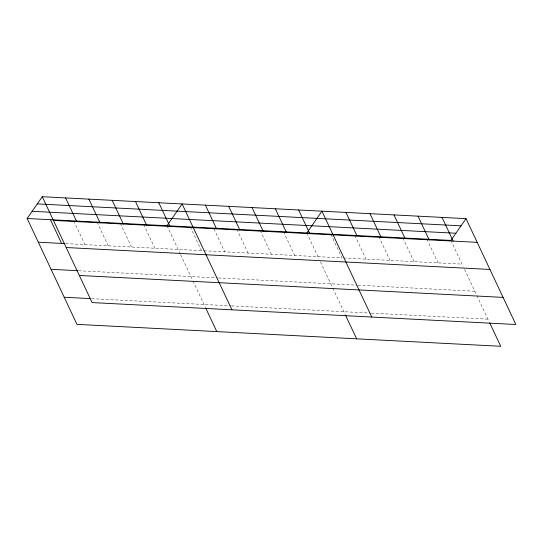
<?xml version="1.0" encoding="UTF-8"?>
<svg xmlns="http://www.w3.org/2000/svg" width="543" height="543" viewBox="0 0 543 543"><rect width="100%" height="100%" fill="white"/><g stroke="black" fill="none" stroke-linecap="round" stroke-linejoin="round"><path stroke-width="0.41" stroke-dasharray="2.71 2.04" d="M65.771 243.617L203.116 250.723M203.951 250.771L342.002 257.911L330.85 234.209M343.658 258L462.066 264.122M78.531 270.733L217.539 277.928M218.374 277.968L357.246 285.15M358.075 285.197L474.826 291.238M91.672 298.67L230.687 305.858M231.515 305.899L370.387 313.087M371.215 313.128L487.974 319.169M450.914 240.42L463.131 266.382M464.55 269.396L476.557 294.91M476.903 295.65L489.033 321.429M426.9 239.178L438.052 262.88M402.886 237.936L414.044 261.638M378.871 236.694L390.03 260.396M354.864 235.452L366.016 259.154M306.836 232.967L319.053 258.93M320.465 261.943L332.479 287.457M332.818 288.19L345.307 314.73M283.527 231.759L294.679 255.461M260.219 230.558L271.371 254.26M236.911 229.35L248.07 253.052M213.969 228.908L224.761 251.843M190.301 226.94L201.453 250.642M166.993 225.732L180.269 253.954M180.629 254.708L192.636 280.222M192.982 280.955L205.464 307.494M143.685 224.524L154.836 248.226M120.376 223.322L131.528 247.024M97.068 222.114L108.227 245.816M73.767 220.906L84.918 244.608"/><path stroke-width="0.81" d="M489.745 322.936L500.727 346.285L76.963 324.361L27.15 218.496L42.273 196.715L466.037 218.639L515.85 324.504L92.086 302.58L42.273 196.715M166.993 225.732L182.115 203.951L231.929 309.815M306.836 232.967L321.958 211.186L371.772 317.051M466.037 218.639L450.914 240.42L27.15 218.496M37.284 203.903L461.048 225.827M32.139 211.308L455.903 233.232M53.424 220.417L477.188 242.341M38.302 242.198L64.943 243.576M66.185 247.533L489.949 269.457M51.062 269.314L77.697 270.692M79.326 275.464L503.089 297.388M64.203 297.245L90.009 298.582M442.022 217.397L453.174 241.099M418.008 216.155L429.16 239.857M393.994 214.913L405.146 238.615M369.98 213.671L381.132 237.372M345.966 212.428L357.124 236.13M298.65 209.978L309.802 233.68M345.66 315.483L356.649 338.832M275.342 208.777L286.494 232.479M252.033 207.569L263.185 231.27M228.725 206.36L239.877 230.062M205.417 205.159L216.576 228.861M158.807 202.743L169.959 226.445M205.817 308.248L216.806 331.597M135.499 201.541L146.651 225.243M112.191 200.333L123.342 224.035M88.882 199.125L100.041 222.827M65.581 197.924L76.733 221.625M50.458 219.705L61.61 243.407"/></g></svg>
